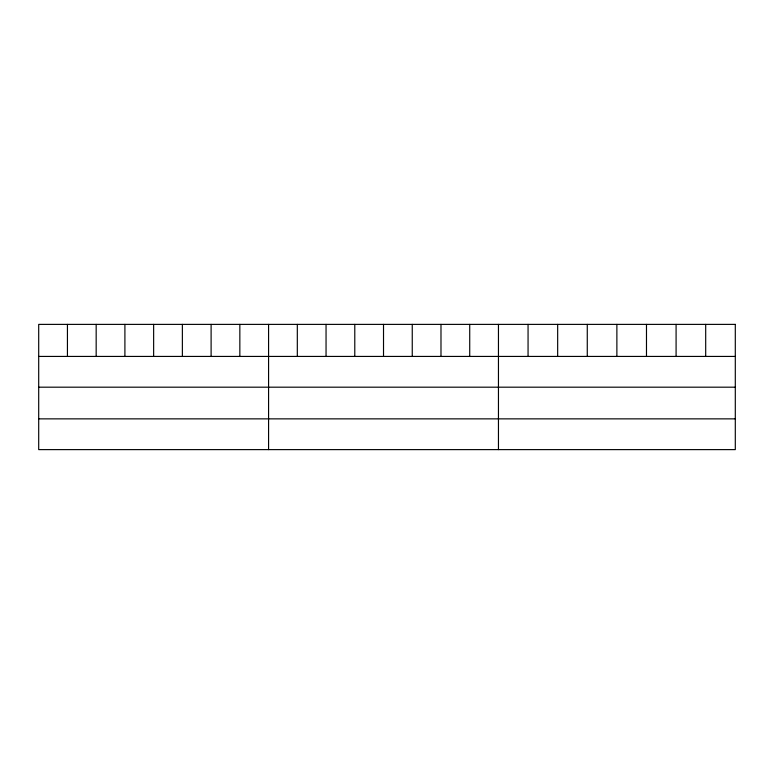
<?xml version="1.0" encoding="UTF-8"?>
<svg xmlns="http://www.w3.org/2000/svg" width="774" height="774" viewBox="0 0 774 774"><rect width="100%" height="100%" fill="white"/><g stroke="black" fill="none" stroke-linecap="round" stroke-linejoin="round"><path stroke-width="1.16" d="M38.7 356.427L735.3 356.427M38.7 387.184L735.3 387.184M38.7 418.86L735.3 418.86M705.694 324.383L705.694 356.427M676.089 324.383L676.089 356.427M646.484 324.383L646.484 356.427M616.878 324.383L616.878 356.427M587.273 324.383L587.273 356.427M557.667 324.383L557.667 356.427M528.062 324.383L528.062 356.427M498.456 324.383L498.456 449.617M469.721 324.383L469.721 356.427M440.987 324.383L440.987 356.427M412.252 324.383L412.252 356.427M383.517 324.383L383.517 356.427M354.782 324.383L354.782 356.427M326.048 324.383L326.048 356.427M297.313 324.383L297.313 356.427M268.578 324.383L268.578 449.617M239.843 324.383L239.843 356.427M211.108 324.383L211.108 356.427M182.374 324.383L182.374 356.427M153.639 324.383L153.639 356.427M124.904 324.383L124.904 356.427M96.17 324.383L96.17 356.427M67.435 324.383L67.435 356.427M735.3 324.383L38.7 324.383L38.7 449.617L735.3 449.617L735.3 324.383"/></g></svg>
